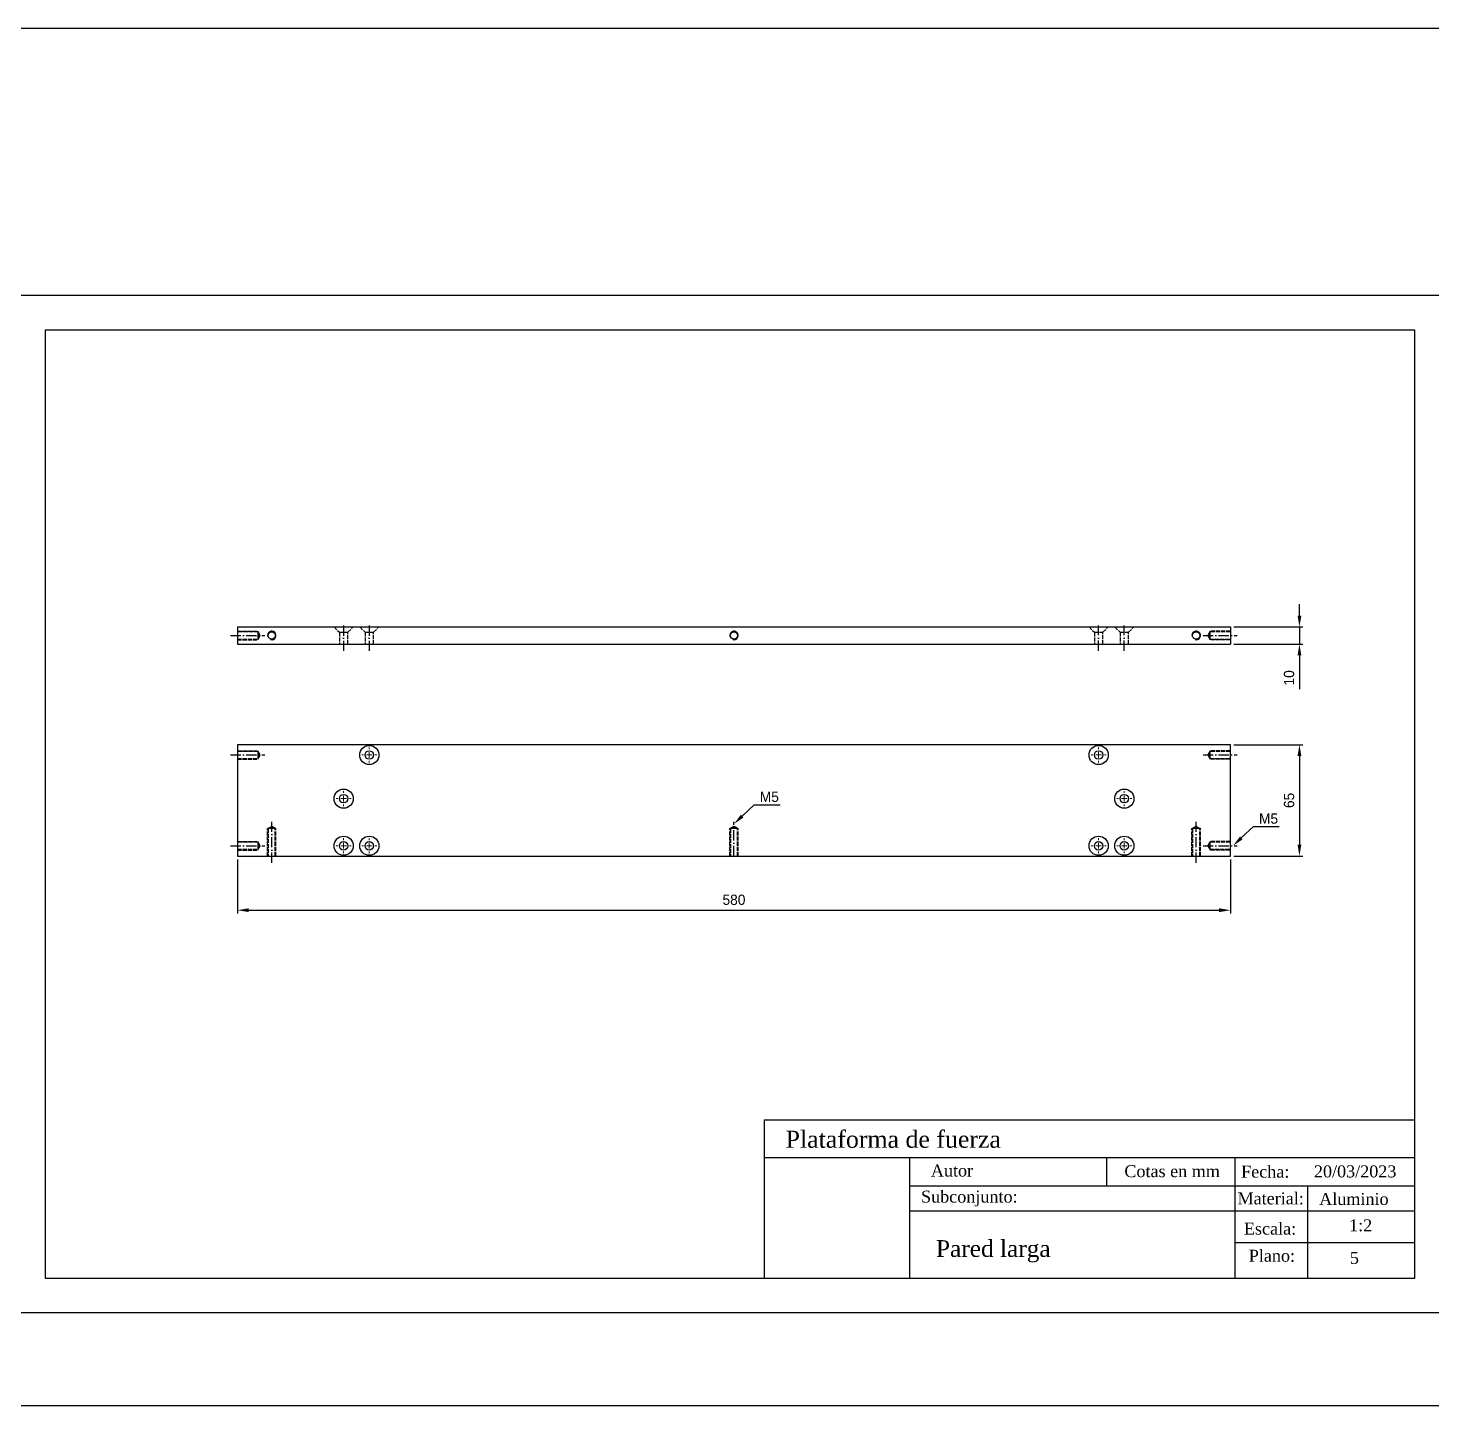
# Model space of a CAD drawing. Header units: inches. Extents: x 3024 to 8657, y 819 to 1763.
# Drawn here: x 5662 to 6482, y 819 to 1624 of the extents above; entities that cross this region are included whole.
import ezdxf
from ezdxf.enums import TextEntityAlignment as Align

# ---------------------------------------------------------------- set-up
doc = ezdxf.new("R2010")
doc.units = ezdxf.units.IN
doc.header["$MEASUREMENT"] = 0
doc.linetypes.add('ACAD_ISO02W100', pattern=[15, 12, -3])
doc.linetypes.add('ACAD_ISO10W100', pattern=[18, 12, -3, 0, -3])
for name, color, linetype in [('cotas', 1, 'Continuous'), ('ejes', 4, 'ACAD_ISO10W100'), ('finas', 3, 'ACAD_ISO02W100'), ('Pieza', 7, 'Continuous'), ('Texto', 7, 'Continuous')]:
    doc.layers.add(name, color=color, linetype=linetype)
doc.styles.add('Estilo1', font='times.ttf', dxfattribs={"height": 2.5})
doc.dimstyles.new('PFC silvia 1-2', dxfattribs={"dimtxt": 6, "dimasz": 6.604, "dimexe": 2, "dimexo": 2, "dimgap": 3.048, "dimtad": 1, "dimtxsty": 'Standard', "dimcen": 2.5, "dimclrt": 256, "dimadec": 1, "dimazin": 2, "dimtfac": 1, "dimtmove": 0, "dimatfit": 3, "dimfxl": 1, "dimtzin": 0, "dimarcsym": 0})

# ---------------------------------------------------------------- blocks, each defined once
blk = doc.blocks.new('SW_CENTERMARKSYMBOL_1')
at = {"color": 0, "linetype": 'Continuous', "lineweight": 18}
for p, q in [((-1.67, 0), (-2.17, 0)), ((0, 0), (-0.83, 0)), ((0, 1.67), (0, 2.17)), ((0, 0), (0, 0.83)), ((0, 0), (0, -0.83)), ((0, 0), (0.83, 0)), ((1.67, 0), (2.17, 0)), ((0, -1.67), (0, -2.17))]:
    blk.add_line(p, q, dxfattribs=at)
blk = doc.blocks.new('SW_CENTERMARKSYMBOL_2')
at = {"color": 0, "linetype": 'Continuous', "lineweight": 18}
for p, q in [((-1.67, 0), (-2.17, 0)), ((0, 0), (-0.83, 0)), ((0, 1.67), (0, 2.17)), ((0, 0), (0, 0.83)), ((0, 0), (0, -0.83)), ((0, 0), (0.83, 0)), ((1.67, 0), (2.17, 0)), ((0, -1.67), (0, -2.17))]:
    blk.add_line(p, q, dxfattribs=at)
blk = doc.blocks.new('SW_CENTERMARKSYMBOL_3')
at = {"color": 0, "linetype": 'Continuous', "lineweight": 18}
for p, q in [((-1.67, 0), (-2.17, 0)), ((0, 0), (-0.83, 0)), ((0, 1.67), (0, 2.17)), ((0, 0), (0, 0.83)), ((0, 0), (0, -0.83)), ((0, 0), (0.83, 0)), ((1.67, 0), (2.17, 0)), ((0, -1.67), (0, -2.17))]:
    blk.add_line(p, q, dxfattribs=at)
blk = doc.blocks.new('*D21')
at = {"layer": 'cotas', "color": 0, "lineweight": -2, "transparency": 16777216}
for p, q in [((5784.43, 1138.51), (5784.43, 1106.87)), ((6364.43, 1138.51), (6364.43, 1106.87)), ((5791.04, 1108.87), (6357.83, 1108.87))]:
    blk.add_line(p, q, dxfattribs=at)
at = {"layer": 'cotas', "color": 0, "transparency": 16777216}
for points in [[(5791.04, 1109.97), (5791.04, 1107.77), (5784.43, 1108.87)], [(6357.83, 1109.97), (6357.83, 1107.77), (6364.43, 1108.87)]]:
    blk.add_solid(points, dxfattribs=at)
at = {"layer": 'Defpoints', "color": 0, "transparency": 16777216}
for p in [(5784.43, 1140.51), (6364.43, 1140.51), (6364.43, 1108.87)]:
    blk.add_point(p, dxfattribs=at)
at = {"layer": 'cotas', "transparency": 16777216, "insert": (6074.43, 1114.92), "char_height": 6, "attachment_point": 5}
blk.add_mtext('580', dxfattribs=at)
blk = doc.blocks.new('*D22')
at = {"layer": 'cotas', "color": 0, "lineweight": -2, "transparency": 16777216}
for p, q in [((6366.43, 1205.51), (6406.74, 1205.51)), ((6404.74, 1198.91), (6404.74, 1147.12)), ((6366.43, 1140.51), (6406.74, 1140.51))]:
    blk.add_line(p, q, dxfattribs=at)
at = {"layer": 'cotas', "color": 0, "transparency": 16777216}
for points in [[(6403.64, 1198.91), (6405.84, 1198.91), (6404.74, 1205.51)], [(6403.64, 1147.12), (6405.84, 1147.12), (6404.74, 1140.51)]]:
    blk.add_solid(points, dxfattribs=at)
at = {"layer": 'Defpoints', "color": 0, "transparency": 16777216}
for p in [(6364.43, 1205.51), (6364.43, 1140.51), (6404.74, 1140.51)]:
    blk.add_point(p, dxfattribs=at)
at = {"layer": 'cotas', "transparency": 16777216, "insert": (6398.69, 1173.01), "char_height": 6, "attachment_point": 5, "rotation": 90}
blk.add_mtext('65', dxfattribs=at)
blk = doc.blocks.new('*D20')
at = {"layer": 'cotas', "color": 0, "lineweight": -2, "transparency": 16777216}
for p, q in [((6404.74, 1280.92), (6404.74, 1287.52)), ((6366.43, 1274.31), (6406.74, 1274.31)), ((6404.74, 1274.31), (6404.74, 1264.31)), ((6366.43, 1264.31), (6406.74, 1264.31)), ((6404.74, 1257.71), (6404.74, 1238.01))]:
    blk.add_line(p, q, dxfattribs=at)
at = {"layer": 'cotas', "color": 0, "transparency": 16777216}
for points in [[(6403.64, 1280.92), (6405.84, 1280.92), (6404.74, 1274.31)], [(6403.64, 1257.71), (6405.84, 1257.71), (6404.74, 1264.31)]]:
    blk.add_solid(points, dxfattribs=at)
at = {"layer": 'Defpoints', "color": 0, "transparency": 16777216}
for p in [(6364.43, 1274.31), (6364.43, 1264.31), (6404.74, 1264.31)]:
    blk.add_point(p, dxfattribs=at)
at = {"layer": 'cotas', "transparency": 16777216, "insert": (6398.69, 1244.56), "char_height": 6, "attachment_point": 5, "rotation": 90}
blk.add_mtext('10', dxfattribs=at)

msp = doc.modelspace()

# ---------------------------------------------------------------- linework, layer by layer
for p, q in [((5672.119, 1447.887), (5672.119, 893.887)), ((5672.119, 1447.887), (6472.119, 1447.887)), ((5672.119, 893.887), (6092.119, 893.887))]:
    msp.add_line(p, q)
at = {"color": 7, "linetype": 'Continuous', "lineweight": 25}
for p, q in [((5784.431, 1274.311), (6364.431, 1274.311)), ((5784.431, 1264.311), (6364.431, 1264.311)), ((5784.431, 1205.515), (5784.431, 1140.515)), ((6364.431, 1205.515), (5784.431, 1205.515)), ((6364.431, 1140.515), (6364.431, 1205.515)), ((5784.431, 1140.515), (6364.431, 1140.515))]:
    msp.add_line(p, q, dxfattribs=at)
at = {"linetype": 'Continuous', "lineweight": 25}
for p, q in [((5784.431, 1274.311), (5784.431, 1264.311)), ((6364.431, 1274.311), (6364.431, 1264.311))]:
    msp.add_line(p, q, dxfattribs=at)
msp.add_lwpolyline([(5652.119, 873.887), (6492.119, 873.887), (6492.119, 1467.887), (5652.119, 1467.887)], close=True)
at = {"color": 7, "linetype": 'Continuous', "lineweight": 25}
for centre, radius in [((5804.431, 1269.311), 2.1), ((6074.431, 1269.311), 2.1), ((6344.431, 1269.311), 2.1), ((5861.431, 1199.515), 5.6), ((5861.431, 1199.515), 2.5), ((6287.431, 1199.515), 5.6), ((6287.431, 1199.515), 2.5), ((5846.431, 1174.015), 5.6), ((5846.431, 1174.015), 2.5), ((6302.431, 1174.015), 5.6), ((6302.431, 1174.015), 2.5), ((5846.431, 1146.515), 5.6), ((5846.431, 1146.515), 2.5), ((5861.431, 1146.515), 5.6), ((5861.431, 1146.515), 2.5), ((6287.431, 1146.515), 5.6), ((6287.431, 1146.515), 2.5), ((6302.431, 1146.515), 5.6), ((6302.431, 1146.515), 2.5)]:
    msp.add_circle(centre, radius, dxfattribs=at)
at = {"layer": 'cotas'}
for p, q in [((6079.21, 1163.803), (6086.23, 1170.5)), ((6086.23, 1170.5), (6101.381, 1170.5)), ((6370.786, 1151.073), (6377.807, 1157.771)), ((6377.807, 1157.771), (6392.957, 1157.771))]:
    msp.add_line(p, q, dxfattribs=at)
at = {"layer": 'cotas', "color": 3}
msp.add_lwpolyline([(3024.338, 1624.096), (8656.952, 1624.096), (8656.952, 819.32), (3024.338, 819.32)], close=True, dxfattribs=at)
at = {"layer": 'cotas'}
for points in [[(6078.45, 1164.599), (6079.969, 1163.007), (6074.431, 1159.245)], [(6370.027, 1151.87), (6371.546, 1150.277), (6366.008, 1146.515)]]:
    msp.add_solid(points, dxfattribs=at)
at = {"layer": 'ejes', "ltscale": 0.5}
for p, q in [((5846.431, 1275.211), (5846.431, 1260.311)), ((5861.431, 1275.211), (5861.431, 1260.311)), ((6287.431, 1260.311), (6287.431, 1275.211)), ((6302.431, 1260.311), (6302.431, 1275.211)), ((5780.431, 1269.311), (5800.431, 1269.311)), ((6348.431, 1269.311), (6368.431, 1269.311)), ((5780.431, 1199.515), (5800.431, 1199.515)), ((6348.431, 1199.515), (6368.431, 1199.515)), ((5804.431, 1136.515), (5804.431, 1160.515)), ((6074.431, 1140.515), (6074.431, 1160.515)), ((6344.431, 1136.515), (6344.431, 1160.515)), ((5780.431, 1146.515), (5800.431, 1146.515)), ((6348.431, 1146.515), (6368.431, 1146.515))]:
    msp.add_line(p, q, dxfattribs=at)
at = {"layer": 'finas', "ltscale": 0.2}
for p, q in [((5784.431, 1271.811), (5796.431, 1271.811)), ((5784.431, 1271.811), (5796.431, 1271.811)), ((5796.431, 1271.411), (5784.431, 1271.411)), ((5796.431, 1266.811), (5796.431, 1271.811)), ((5796.431, 1266.811), (5796.431, 1271.811)), ((5796.431, 1267.211), (5796.431, 1271.411)), ((5797.693, 1269.311), (5796.431, 1271.411)), ((5840.831, 1274.311), (5843.931, 1271.211)), ((5843.931, 1271.211), (5848.931, 1271.211)), ((5843.931, 1271.211), (5843.931, 1264.311)), ((5848.931, 1271.211), (5852.031, 1274.311)), ((5848.931, 1264.311), (5848.931, 1271.211)), ((5855.831, 1274.311), (5858.931, 1271.211)), ((5858.931, 1271.211), (5863.931, 1271.211)), ((5858.931, 1271.211), (5858.931, 1264.311)), ((5863.931, 1271.211), (5867.031, 1274.311)), ((5863.931, 1264.311), (5863.931, 1271.211)), ((6281.831, 1274.311), (6284.931, 1271.211)), ((6284.931, 1271.211), (6289.931, 1271.211)), ((6284.931, 1271.211), (6284.931, 1264.311)), ((6289.931, 1271.211), (6293.031, 1274.311)), ((6289.931, 1264.311), (6289.931, 1271.211)), ((6296.831, 1274.311), (6299.931, 1271.211)), ((6299.931, 1271.211), (6304.931, 1271.211)), ((6299.931, 1271.211), (6299.931, 1264.311)), ((6304.931, 1271.211), (6308.031, 1274.311)), ((6304.931, 1264.311), (6304.931, 1271.211)), ((6352.431, 1271.411), (6351.169, 1269.311)), ((6364.431, 1271.811), (6352.431, 1271.811)), ((6352.431, 1271.811), (6352.431, 1266.811)), ((6364.431, 1271.811), (6352.431, 1271.811)), ((6352.431, 1271.811), (6352.431, 1266.811)), ((6352.431, 1271.411), (6352.431, 1267.211)), ((6364.431, 1271.411), (6352.431, 1271.411)), ((5784.431, 1267.211), (5796.431, 1267.211)), ((5784.431, 1266.811), (5796.431, 1266.811)), ((5784.431, 1266.811), (5796.431, 1266.811)), ((5796.431, 1267.211), (5797.693, 1269.311)), ((6351.169, 1269.311), (6352.431, 1267.211)), ((6352.431, 1267.211), (6364.431, 1267.211)), ((6364.431, 1266.811), (6352.431, 1266.811)), ((6364.431, 1266.811), (6352.431, 1266.811)), ((5784.431, 1202.015), (5796.431, 1202.015)), ((5796.431, 1201.615), (5784.431, 1201.615)), ((5784.431, 1197.415), (5796.431, 1197.415)), ((5796.431, 1197.015), (5796.431, 1202.015)), ((5796.431, 1199.515), (5796.431, 1201.615)), ((5797.693, 1199.515), (5796.431, 1201.615)), ((5796.431, 1197.415), (5796.431, 1199.515)), ((5796.431, 1197.415), (5797.693, 1199.515)), ((6352.431, 1201.615), (6351.169, 1199.515)), ((6351.169, 1199.515), (6352.431, 1197.415)), ((6364.431, 1202.015), (6352.431, 1202.015)), ((6352.431, 1202.015), (6352.431, 1197.015)), ((6352.431, 1201.615), (6352.431, 1197.415)), ((6364.431, 1201.615), (6352.431, 1201.615)), ((6352.431, 1197.415), (6364.431, 1197.415)), ((5784.431, 1197.015), (5796.431, 1197.015)), ((6364.431, 1197.015), (6352.431, 1197.015)), ((5801.931, 1140.515), (5801.931, 1156.515)), ((5806.931, 1156.515), (5801.931, 1156.515)), ((5804.431, 1157.777), (5802.331, 1156.515)), ((5806.531, 1156.515), (5802.331, 1156.515)), ((5802.331, 1156.515), (5802.331, 1140.515)), ((5806.531, 1156.515), (5804.431, 1157.777)), ((5806.531, 1140.515), (5806.531, 1156.515)), ((5806.931, 1140.515), (5806.931, 1156.515)), ((6071.931, 1140.515), (6071.931, 1156.515)), ((6076.931, 1156.515), (6071.931, 1156.515)), ((6074.431, 1157.777), (6072.331, 1156.515)), ((6076.531, 1156.515), (6072.331, 1156.515)), ((6072.331, 1156.515), (6072.331, 1140.515)), ((6076.531, 1156.515), (6074.431, 1157.777)), ((6076.531, 1140.515), (6076.531, 1156.515)), ((6076.931, 1140.515), (6076.931, 1156.515)), ((6341.931, 1140.515), (6341.931, 1156.515)), ((6346.931, 1156.515), (6341.931, 1156.515)), ((6344.431, 1157.777), (6342.331, 1156.515)), ((6346.531, 1156.515), (6342.331, 1156.515)), ((6342.331, 1156.515), (6342.331, 1140.515)), ((6346.531, 1156.515), (6344.431, 1157.777)), ((6346.531, 1140.515), (6346.531, 1156.515)), ((6346.931, 1140.515), (6346.931, 1156.515)), ((5784.431, 1149.015), (5796.431, 1149.015)), ((5796.431, 1148.615), (5784.431, 1148.615)), ((5796.431, 1144.015), (5796.431, 1149.015)), ((5796.431, 1146.515), (5796.431, 1148.615)), ((5797.693, 1146.515), (5796.431, 1148.615)), ((6352.431, 1148.615), (6351.169, 1146.515)), ((6364.431, 1149.015), (6352.431, 1149.015)), ((6352.431, 1149.015), (6352.431, 1144.015)), ((6352.431, 1148.615), (6352.431, 1144.415)), ((6364.431, 1148.615), (6352.431, 1148.615)), ((5784.431, 1144.415), (5796.431, 1144.415)), ((5784.431, 1144.015), (5796.431, 1144.015)), ((5796.431, 1144.415), (5796.431, 1146.515)), ((5796.431, 1144.415), (5797.693, 1146.515)), ((6351.169, 1146.515), (6352.431, 1144.415)), ((6352.431, 1144.415), (6364.431, 1144.415)), ((6364.431, 1144.015), (6352.431, 1144.015))]:
    msp.add_line(p, q, dxfattribs=at)
at = {"layer": 'finas', "linetype": 'Continuous', "ltscale": 0.2}
for centre in [(5804.431, 1269.311), (6074.431, 1269.311), (6344.431, 1269.311)]:
    msp.add_arc(centre, 2.5, 255, 195, dxfattribs=at)
at = {"layer": 'Pieza'}
for p, q in [((6472.119, 893.887), (6472.119, 1447.887)), ((6472.119, 893.887), (6472.119, 943.887)), ((6092.119, 893.887), (6472.119, 893.887)), ((6242.119, 893.887), (6472.119, 893.887))]:
    msp.add_line(p, q, dxfattribs=at)
at = {"layer": 'Texto'}
for p, q in [((6092.119, 986.374), (6472.119, 986.374)), ((6092.119, 986.374), (6092.119, 893.887)), ((6092.119, 964.466), (6472.119, 964.466)), ((6177.141, 893.887), (6177.141, 964.466)), ((6292.119, 964.466), (6292.119, 947.916)), ((6367.069, 964.466), (6367.069, 947.916)), ((6177.141, 947.916), (6472.119, 947.916)), ((6367.069, 947.916), (6367.069, 893.887)), ((6409.507, 947.916), (6409.507, 893.887)), ((6177.141, 933.287), (6472.119, 933.287)), ((6367.069, 914.723), (6472.119, 914.723))]:
    msp.add_line(p, q, dxfattribs=at)

# ---------------------------------------------------------------- block references
at = {"layer": 'ejes', "ltscale": 0.5, "xscale": 2, "yscale": 2, "zscale": 2}
for name, p in [('SW_CENTERMARKSYMBOL_2', (5861.431, 1199.515)), ('SW_CENTERMARKSYMBOL_3', (6287.431, 1199.515)), ('SW_CENTERMARKSYMBOL_3', (5846.431, 1174.015)), ('SW_CENTERMARKSYMBOL_3', (6302.431, 1174.015)), ('SW_CENTERMARKSYMBOL_3', (5846.431, 1146.515)), ('SW_CENTERMARKSYMBOL_1', (5861.431, 1146.515)), ('SW_CENTERMARKSYMBOL_3', (6287.431, 1146.515)), ('SW_CENTERMARKSYMBOL_3', (6302.431, 1146.515))]:
    msp.add_blockref(name, p, dxfattribs=at)

# ---------------------------------------------------------------- texts
at = {"layer": 'cotas', "char_height": 6, "attachment_point": 5}
for insert in [(6095.107, 1175.048), (6386.683, 1162.319)]:
    msp.add_mtext('M5', dxfattribs=dict(at, insert=insert))
at = {"layer": 'Texto', "style": 'Estilo1'}
for s, height, p in [('Plataforma de fuerza', 10, (6104.587, 970.1)), ('Autor', 7, (6189.457, 953.305)), ('Cotas en mm', 7, (6302.478, 952.937)), ('Fecha:', 7, (6370.668, 952.652)), ('20/03/2023', 7, (6413.206, 952.802)), ('Subconjunto:', 7, (6183.71, 938.078)), ('Aluminio', 7, (6416.276, 936.702)), ('1:2', 7, (6433.748, 921.321)), ('Pared larga', 9.8, (6192.427, 906.36)), ('5', 7, (6434.205, 902.25))]:
    msp.add_text(s, height=height, dxfattribs=at).set_placement(p)
for s, p in [('Material:', (6387.924, 940.54)), ('Escala:', (6387.568, 922.871)), ('Plano:', (6388.645, 907.066))]:
    msp.add_text(s, height=7, dxfattribs=at).set_placement(p, align=Align.MIDDLE_CENTER)

# ---------------------------------------------------------------- dimensions: what is measured, and where the dimension line sits
at = {"layer": 'cotas'}
for base, p1, p2, picture, middle in [((6404.736, 1264.311), (6364.431, 1274.311), (6364.431, 1264.311), '*D20', (6398.688, 1244.555)), ((6404.736, 1140.515), (6364.431, 1205.515), (6364.431, 1140.515), '*D22', (6398.688, 1173.015))]:
    dim = msp.add_linear_dim(base=base, p1=p1, p2=p2, angle=90, dimstyle='PFC silvia 1-2', dxfattribs=at)
    dim.commit()
    dim.dimension.update_dxf_attribs({"geometry": picture, "text_midpoint": middle})
dim = msp.add_linear_dim(base=(6364.431, 1108.873), p1=(5784.431, 1140.515), p2=(6364.431, 1140.515), dimstyle='PFC silvia 1-2', dxfattribs=at)
dim.commit()
dim.dimension.update_dxf_attribs({"geometry": '*D21', "text_midpoint": (6074.431, 1114.921)})

doc.saveas('drawing.dxf')
